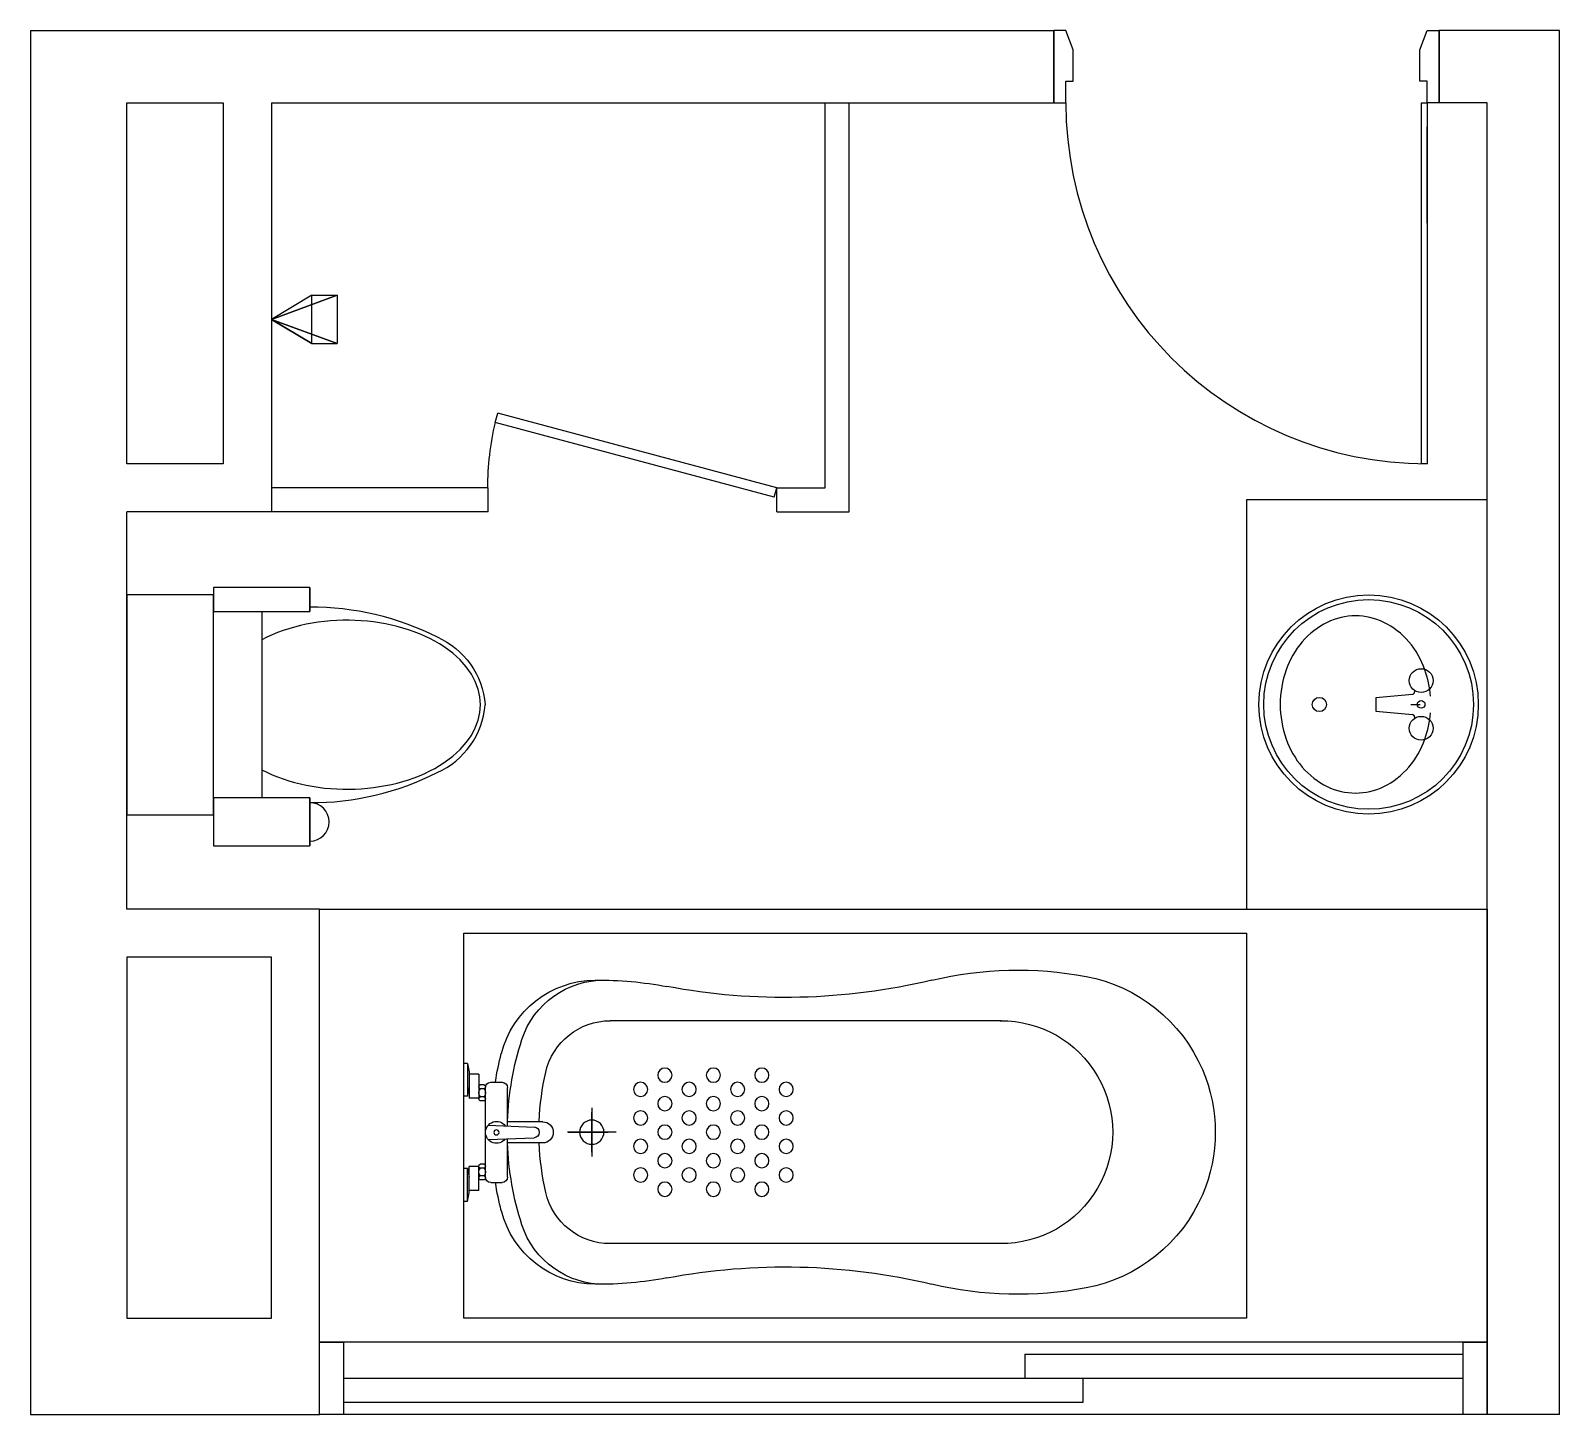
# Model space of a CAD drawing. Header units: millimetres. Extents: x -53467 to -50292, y -10113 to -7238.
import ezdxf

# ---------------------------------------------------------------- set-up
doc = ezdxf.new("R2010")
doc.units = ezdxf.units.MM
for name, color, linetype in [('DOOR', 4, 'Continuous'), ('FIX', 5, 'Continuous'), ('FURN', 4, 'Continuous'), ('HATC2', 254, 'Continuous'), ('WALL', 7, 'Continuous'), ('WINDOW', 5, 'Continuous')]:
    doc.layers.add(name, color=color, linetype=linetype)

# ---------------------------------------------------------------- blocks, each defined once
blk = doc.blocks.new('비데')
at = {"layer": 'FIX'}
for p, q in [((421.8, -280), (35, -280)), ((35, -380), (-65, -380)), ((471.8, -380), (421.8, -380))]:
    blk.add_line(p, q, dxfattribs=at)
for points in [[(404.8, -180), (456.8, -180), (456.8, -180), (456.8, 0), (0, 0), (0, -180), (0, -180), (51.9, -180)], [(35, -180), (-65, -180), (-65, -380), (35, -380)], [(471.8, -180), (421.8, -180), (421.8, -380), (471.8, -380)]]:
    blk.add_lwpolyline(points, close=True, dxfattribs=at)
for points in [[(25, -380, 0.119173), (87.5, -644.2, 0.274089), (228.4, -744.2, -0.17969)], [(431.8, -380, -0.119173), (369.3, -644.2, -0.274089), (228.4, -744.2, 0.17969)]]:
    blk.add_lwpolyline(points, format="xyb", dxfattribs=at)
blk.add_arc((-15, -380), 40, 180, 0, dxfattribs=at)
blk.add_ellipse((228.4, -457.1), major_axis=(0, 277.1), ratio=0.633229, start_param=0.877447, end_param=5.405738, dxfattribs=at)
blk = doc.blocks.new('vv')
at = {"layer": 'FIX'}
for p, q in [((1115.9, 695.1), (303.7, 695.1)), ((7.7, 607.4), (0, 607.4)), ((0, 607.4), (0, 539.3)), ((7.7, 607.4), (11, 589.8)), ((7.7, 607.4), (7.7, 539.3)), ((11, 589.8), (11, 534.8)), ((30.7, 584.9), (11, 584.9)), ((30.7, 584.9), (30.7, 534)), ((7.7, 539.3), (11, 556.9)), ((41.7, 562.8), (34, 562.8)), ((41.7, 554.5), (34, 554.5)), ((44.6, 557.2), (44.6, 370.9)), ((55.5, 568.1), (79.4, 568.1)), ((90.4, 557.2), (90.4, 477.3)), ((7.7, 539.3), (0, 539.3)), ((30.7, 534.8), (11, 534.8)), ((41.7, 538.1), (34, 538.1)), ((41.7, 529.9), (34, 529.9)), ((265.5, 413.1), (265.5, 514.1)), ((50.2, 478.8), (145.5, 475.2)), ((163.5, 486), (90.4, 486)), ((265.5, 505.3), (265.5, 421.9)), ((50.3, 449.2), (145.5, 452.9)), ((90.4, 450.8), (90.4, 370.9)), ((316, 463.6), (215.1, 463.6)), ((216.2, 463.6), (299.6, 463.6)), ((163.5, 442.1), (90.4, 442.1)), ((7.7, 388.7), (0, 388.7)), ((7.7, 320.7), (7.7, 388.7)), ((7.7, 388.7), (11, 371.1)), ((11, 338.2), (11, 393.2)), ((30.7, 393.2), (11, 393.2)), ((30.7, 343.2), (30.7, 394.1)), ((41.7, 398.2), (34, 398.2)), ((41.7, 390), (34, 390)), ((41.7, 373.5), (34, 373.5)), ((41.7, 365.3), (34, 365.3)), ((55.5, 359.9), (79.4, 359.9)), ((7.7, 320.7), (0, 320.7)), ((7.7, 320.7), (11, 338.2)), ((30.7, 343.2), (11, 343.2)), ((1115.9, 232.1), (303.7, 232.1))]:
    blk.add_line(p, q, dxfattribs=at)
for centre, radius in [((417.3, 582.1), 14.8), ((518, 582.1), 14.8), ((618.7, 582.1), 14.8), ((366.9, 552.5), 14.8), ((467.6, 552.5), 14.8), ((568.3, 552.5), 14.8), ((669.1, 552.5), 14.8), ((366.9, 493.2), 14.8), ((417.3, 522.9), 14.8), ((467.6, 493.2), 14.8), ((518, 522.9), 14.8), ((568.3, 493.2), 14.8), ((618.7, 522.9), 14.8), ((669.1, 493.2), 14.8), ((265.5, 463.6), 25.2), ((417.3, 463.6), 14.8), ((518, 463.6), 14.8), ((618.7, 463.6), 14.8), ((67.5, 464), 5.32), ((366.9, 434), 14.8), ((467.6, 434), 14.8), ((568.3, 434), 14.8), ((669.1, 434), 14.8), ((417.3, 404.3), 14.8), ((518, 404.3), 14.8), ((618.7, 404.3), 14.8), ((366.9, 374.7), 14.8), ((467.6, 374.7), 14.8), ((568.3, 374.7), 14.8), ((669.1, 374.7), 14.8), ((417.3, 345.1), 14.8), ((518, 345.1), 14.8), ((618.7, 345.1), 14.8)]:
    blk.add_circle(centre, radius, dxfattribs=at)
for centre, radius, start, end in [((1150, 32.3), 768.1, 79.3522, 103.4239), ((274.3, 576.6), 203, 90.4688, 165.6294), ((290, 601.2), 178.3, 88.9251, 162.0742), ((278.9, 11.6), 768.1, 79.2994, 90.4688), ((666, 2060.1), 1316.7, 259.2994, 283.4239), ((1231.1, 463.6), 329.2, 23.2437, 79.3522), ((303.7, 558), 137.2, 90, 167.0926), ((1115.9, 463.6), 231.5, 269.4396, 90.5604), ((715.4, 463.6), 625.4, 162.0742, 177.9285), ((715.4, 463.6), 658.4, 165.6294, 170.8663), ((715.4, 463.6), 559.6, 167.0926, 177.7118), ((1231.1, 463.6), 329.2, 336.7563, 23.2437), ((34.9, 558.7), 4.22, 102.6804, 257.3196), ((42.7, 546.3), 11.9, 136.3972, 223.6028), ((40.8, 558.7), 4.22, 282.6804, 77.3196), ((33.1, 546.3), 11.9, 316.3972, 43.6028), ((55.5, 557.2), 11, 90, 180), ((79.4, 557.2), 11, 0, 90), ((34.9, 534), 4.22, 102.6804, 257.3196), ((40.8, 534), 4.22, 282.6804, 77.3196), ((67.5, 464), 22.7, 36.2765, 323.7003), ((163.5, 464), 21.9, 270, 90), ((145.1, 464), 11.2, 272.1893, 87.8176), ((715.4, 463.6), 625.4, 182.0715, 197.9258), ((715.4, 463.6), 559.6, 182.2882, 192.9074), ((34.9, 394.1), 4.22, 102.6804, 257.3196), ((42.7, 381.7), 11.9, 136.3972, 223.6028), ((40.8, 394.1), 4.22, 282.6804, 77.3196), ((33.1, 381.7), 11.9, 316.3972, 43.6028), ((34.9, 369.4), 4.22, 102.6804, 257.3196), ((40.8, 369.4), 4.22, 282.6804, 77.3196), ((55.5, 370.9), 11, 180, 270), ((715.4, 463.6), 658.4, 189.1337, 194.3706), ((79.4, 370.9), 11, 270, 0), ((303.7, 369.3), 137.2, 192.9074, 270), ((1231.1, 463.6), 329.2, 280.6478, 336.7563), ((274.3, 350.6), 203, 194.3706, 269.5312), ((290, 326), 178.3, 197.9258, 271.0749), ((278.9, 915.7), 768.1, 269.5312, 280.7006), ((666, -1132.9), 1316.7, 76.5761, 100.7006), ((1150, 895), 768.1, 256.5761, 280.6478)]:
    blk.add_arc(centre, radius, start, end, dxfattribs=at)

msp = doc.modelspace()

# ---------------------------------------------------------------- linework, layer by layer
at = {"layer": 'DOOR'}
for p, q in [((-51342.5, -7387.9), (-51342.5, -7237.9)), ((-50542.5, -7387.9), (-50542.5, -7237.9))]:
    msp.add_line(p, q, dxfattribs=at)
for points in [[(-51342.5, -7387.9), (-51317.5, -7387.9), (-51317.5, -7342.9), (-51302.5, -7342.9), (-51302.5, -7277.9), (-51317.5, -7237.9), (-51342.5, -7237.9), (-51342.5, -7387.9)], [(-50542.5, -7387.9), (-50567.5, -7387.9), (-50567.5, -7342.9), (-50582.5, -7342.9), (-50582.5, -7277.9), (-50567.5, -7237.9), (-50542.5, -7237.9), (-50542.5, -7387.9)]]:
    msp.add_lwpolyline(points, dxfattribs=at)
msp.add_lwpolyline([(-50579.2, -8137.9), (-50579.2, -7387.9), (-50567.5, -7387.9), (-50567.5, -8137.9)], close=True, dxfattribs=at)
at = {"layer": 'FIX'}
for p, q in [((-50597.9, -8616.9), (-50673.6, -8624)), ((-50673.6, -8624), (-50673.6, -8651.7)), ((-50593.4, -8608.9), (-50593.4, -8611.9)), ((-50673.6, -8651.7), (-50597.9, -8658.9)), ((-50601.3, -8637.9), (-50581.5, -8637.9)), ((-50593.4, -8663.8), (-50593.4, -8666.9))]:
    msp.add_line(p, q, dxfattribs=at)
msp.add_lwpolyline([(-50560.2, -8620.4, 0.064435), (-50571.8, -8566.1, 0.091719), (-50605.3, -8507.7, 0.103599), (-50657.4, -8467.3, 0.113912), (-50715.9, -8453.7, 0.113912), (-50774.5, -8467.3, 0.103599), (-50826.5, -8507.7, 0.091719), (-50860.1, -8566.1, 0.084785), (-50872.3, -8637.9, 0.084785), (-50860.1, -8709.7, 0.091719), (-50826.5, -8768.1, 0.103599), (-50774.5, -8808.5, 0.113912), (-50715.9, -8822, 0.113912), (-50657.4, -8808.5, 0.103599), (-50605.3, -8768.1, 0.091719), (-50571.8, -8709.7, 0.064435), (-50560.2, -8655.4)], format="xyb", dxfattribs=at)
for centre, radius in [((-50688.7, -8637.9), 227.7), ((-50688.7, -8637.9), 217.8), ((-50579.6, -8588.4), 24.8), ((-50790.9, -8637.9), 14.8), ((-50579.6, -8637.9), 7.92), ((-50579.6, -8687.4), 24.8)]:
    msp.add_circle(centre, radius, dxfattribs=at)
for centre, start, end in [((-50598.4, -8611.9), 275.3909, 0), ((-50598.4, -8663.8), 0, 84.6091)]:
    msp.add_arc(centre, 4.95, start, end, dxfattribs=at)
at = {"layer": 'FURN'}
for p, q in [((-51817.5, -8188), (-51817.5, -7387.9)), ((-51767.5, -8237.9), (-51767.5, -7387.9)), ((-52883.1, -7787.9), (-52967.5, -7837.9)), ((-52967.5, -7837.9), (-52830.8, -7787.9)), ((-52883.1, -7787.9), (-52967.5, -7837.9)), ((-52830.8, -7787.9), (-52967.5, -7837.9)), ((-52883.1, -7787.9), (-52830.8, -7787.9)), ((-52883.1, -7887.9), (-52883.1, -7787.9)), ((-52830.8, -7787.9), (-52830.8, -7887.9)), ((-52967.5, -7837.9), (-52883.1, -7887.9)), ((-52883.1, -7887.9), (-52967.5, -7837.9)), ((-52830.8, -7887.9), (-52967.5, -7837.9)), ((-52967.5, -7837.9), (-52830.8, -7887.9)), ((-52883.1, -7887.9), (-52830.8, -7887.9)), ((-52503, -8052), (-52497.3, -8032.8)), ((-51923.2, -8207.3), (-52503, -8052)), ((-51918, -8188), (-52497.3, -8032.8)), ((-52517.5, -8187.9), (-52967.5, -8187.9)), ((-52517.5, -8238), (-52517.5, -8188)), ((-51923.2, -8207.3), (-51917.5, -8188.1)), ((-51917.5, -8238), (-51917.5, -8188)), ((-51917.5, -8188), (-51817.5, -8188)), ((-52517.5, -8237.9), (-52967.5, -8237.9)), ((-51917.5, -8238), (-51767.5, -8238))]:
    msp.add_line(p, q, dxfattribs=at)
for points in [[(-50442.5, -8212.9), (-50942.5, -8212.9), (-50942.5, -9062.9), (-50442.5, -9062.9)], [(-50442.5, -9062.9), (-50442.5, -9962.9), (-52867.5, -9962.9), (-52867.5, -9062.9)], [(-52567.5, -9112.9), (-50942.5, -9112.9), (-50942.5, -9912.9), (-52567.5, -9912.9)]]:
    msp.add_lwpolyline(points, close=True, dxfattribs=at)
for centre, radius, start, end in [((-50567.5, -7387.9), 750, 180, 270), ((-51917.5, -8188), 601.1, 166.9202, 180.0069)]:
    msp.add_arc(centre, radius, start, end, dxfattribs=at)
at = {"layer": 'WALL'}
for p, q in [((-53467.5, -7237.9), (-53467.5, -10112.9)), ((-53467.5, -7237.9), (-51342.5, -7237.9)), ((-51342.5, -7387.9), (-51342.5, -7237.9)), ((-50292.5, -7237.9), (-50542.5, -7237.9)), ((-50542.5, -7387.9), (-50542.5, -7237.9)), ((-50292.5, -10112.9), (-50292.5, -7237.9)), ((-53267.5, -7387.9), (-53067.5, -7387.9)), ((-53267.5, -8137.9), (-53267.5, -7387.9)), ((-53067.5, -7387.9), (-53067.5, -8137.9)), ((-52967.5, -7387.9), (-52967.5, -8237.9)), ((-52967.5, -7387.9), (-51342.5, -7387.9)), ((-50442.5, -7387.9), (-50542.5, -7387.9)), ((-50442.5, -10112.9), (-50442.5, -7387.9)), ((-50567.5, -7637.9), (-50567.5, -7437.9)), ((-53067.5, -8137.9), (-53267.5, -8137.9)), ((-52967.5, -8237.9), (-53267.5, -8237.9)), ((-53267.5, -9062.9), (-53267.5, -8237.9)), ((-52867.5, -9062.9), (-53267.5, -9062.9)), ((-52867.5, -10112.9), (-52867.5, -9062.9)), ((-52967.5, -9162.9), (-53267.5, -9162.9)), ((-53267.5, -9162.9), (-53267.5, -9912.9)), ((-52967.5, -9912.9), (-52967.5, -9162.9)), ((-53267.5, -9912.9), (-52967.5, -9912.9)), ((-53467.5, -10112.9), (-52867.5, -10112.9)), ((-50292.5, -10112.9), (-50442.5, -10112.9))]:
    msp.add_line(p, q, dxfattribs=at)
at = {"layer": 'WINDOW'}
for p, q in [((-50492.5, -9962.9), (-52817.5, -9962.9)), ((-51402.5, -9987.9), (-50492.5, -9987.9)), ((-51402.5, -9987.9), (-51402.5, -10037.9)), ((-50492.5, -10037.9), (-52817.5, -10037.9)), ((-51282.5, -10037.9), (-51282.5, -10087.9)), ((-51282.5, -10087.9), (-52817.5, -10087.9)), ((-50492.5, -10112.9), (-52867.5, -10112.9)), ((-50492.5, -10112.9), (-52817.5, -10112.9))]:
    msp.add_line(p, q, dxfattribs=at)
for points in [[(-52817.5, -10112.9), (-52867.5, -10112.9), (-52867.5, -9962.9), (-52817.5, -9962.9)], [(-52817.5, -10112.9), (-52867.5, -10112.9), (-52867.5, -9962.9), (-52817.5, -9962.9)], [(-50442.5, -10112.9), (-50492.5, -10112.9), (-50492.5, -9962.9), (-50442.5, -9962.9)], [(-50442.5, -10112.9), (-50492.5, -10112.9), (-50492.5, -9962.9), (-50442.5, -9962.9)]]:
    msp.add_lwpolyline(points, close=True, dxfattribs=at)

# ---------------------------------------------------------------- block references
at = {"layer": 'HATC2', "rotation": 90}
msp.add_blockref('비데', (-53267.5, -8866.9), dxfattribs=at)
at = {"layer": 'WINDOW', "xscale": -1, "rotation": 180}
msp.add_blockref('vv', (-52567.5, -9062.9), dxfattribs=at)

doc.saveas('drawing.dxf')
